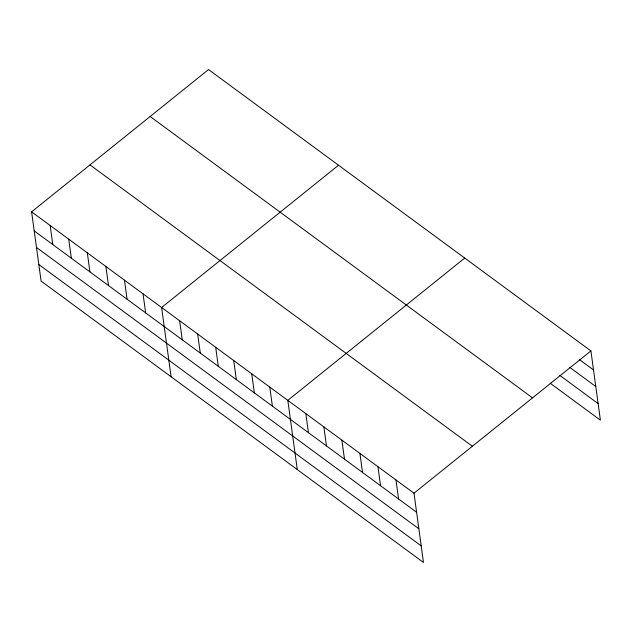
<?xml version="1.0" encoding="UTF-8"?>
<svg xmlns="http://www.w3.org/2000/svg" width="632" height="632" viewBox="0 0 632 632"><rect width="100%" height="100%" fill="white"/><g stroke="black" fill="none" stroke-linecap="round" stroke-linejoin="round"><path stroke-width="0.95" d="M31.6 211.838L413.992 493.205L423.479 562.448L41.088 281.082L31.6 211.838L208.52 69.552L590.912 350.918L600.4 420.162L550.235 383.253M338.531 165.221L161.618 307.507L171.098 376.743M464.725 258.069L287.805 400.356L297.293 469.6M413.992 493.205L590.912 350.918M579.418 359.584L593.527 369.965M569.93 367.492L595.794 386.531M559.723 375.337L598.133 403.595M150.14 116.509L532.531 397.876M89.981 164.889L472.381 446.255M34.207 230.885L416.607 512.252M36.474 247.452L418.874 528.818M38.813 264.516L421.212 545.882M395.972 479.941L398.579 498.988M377.944 466.677L380.551 485.724M359.916 453.413L362.523 472.459M341.888 440.149L344.495 459.195M323.861 426.884L326.468 445.931M305.833 413.62L308.44 432.667M269.777 387.092L272.384 406.139M251.749 373.828L254.356 392.867M233.722 360.564L236.328 379.603M215.694 347.3L218.301 366.339M197.666 334.036L200.281 353.075M179.638 320.772L182.253 339.811M143.037 293.841L145.652 312.88M124.465 280.173L127.079 299.213M105.892 266.507L108.499 285.553M87.319 252.84L89.926 271.886M68.746 239.173L71.353 258.219M50.173 225.506L52.78 244.552"/></g></svg>
